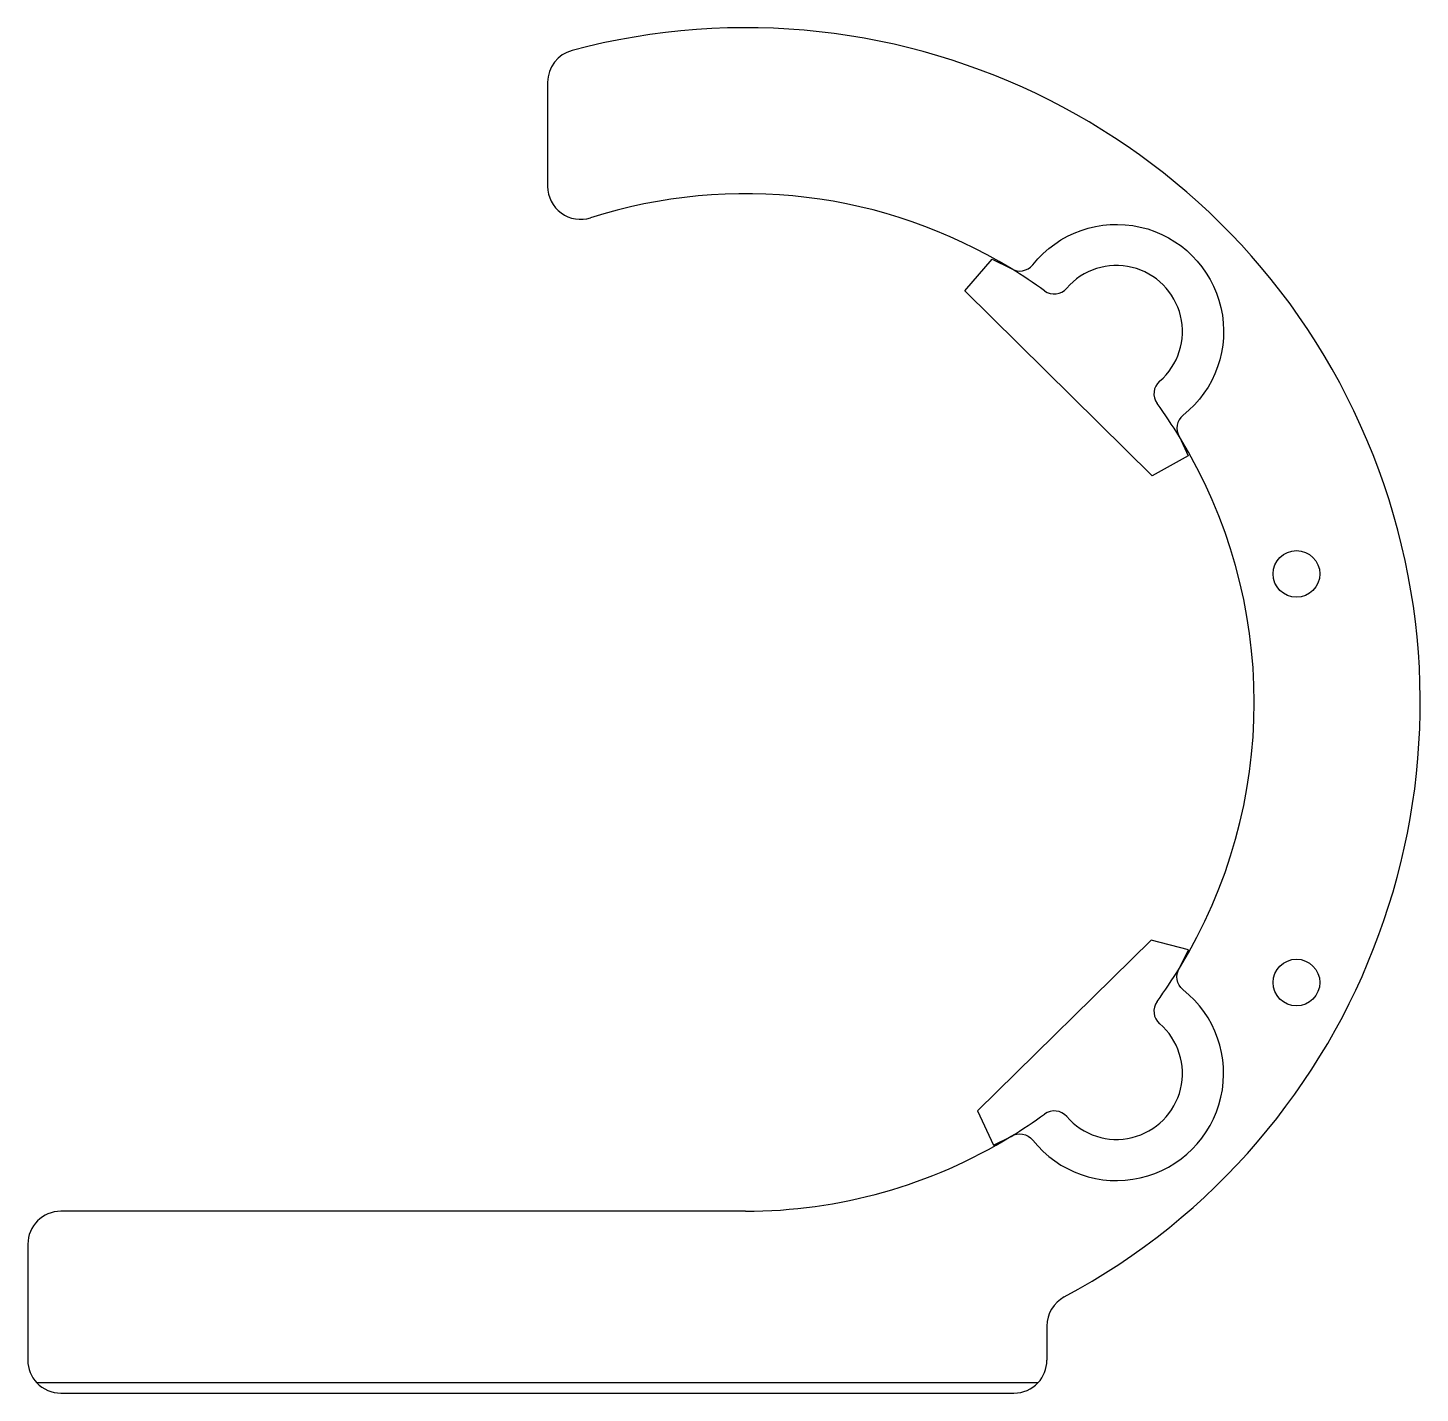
# Model space of a CAD drawing. Extents: x 0 to 268, y 0 to 263.
import ezdxf

# ---------------------------------------------------------------- set-up
doc = ezdxf.new("R2010")
doc.units = 0
doc.layers.get('0').update_dxf_attribs({"linetype": 'CONTINUOUS'})
doc.layers.add('VISIBLE__ISO_', color=7, linetype='CONTINUOUS')

msp = doc.modelspace()

# ---------------------------------------------------------------- linework, layer by layer
for p, q in [((221.86, 184.3), (221.86, 184.3)), ((189.45, 49.49), (189.45, 49.49)), ((189.45, 49.49), (189.45, 49.49)), ((189.45, 49.49), (189.45, 49.49))]:
    msp.add_line(p, q)
msp.add_lwpolyline([(189.45, 49.49, -0.378846), (193.6, 48.76, 1.120665), (222.59, 77.75, -0.378846), (221.86, 81.9), (223.65, 85.42), (216.41, 87.29), (182.99, 54.41), (186.02, 47.81), (189.45, 49.49)], format="xyb")
at = {"layer": 'VISIBLE__ISO_'}
for p, q in [((100.15, 252.6), (100.15, 232.55)), ((138.25, 35.06), (6.35, 35.06)), ((0, 28.71), (0, 6.35)), ((196.34, 12.94), (196.34, 6.35)), ((194.62, 2), (1.72, 2)), ((6.35, 0), (189.99, 0))]:
    msp.add_line(p, q, dxfattribs=at)
msp.add_lwpolyline([(180.5, 212.45), (185.8, 218.5), (189.45, 216.71, 0.378846), (193.6, 217.44, -1.120665), (222.59, 188.45, 0.378846), (221.86, 184.3), (223.54, 180.63), (216.62, 176.75)], format="xyb", close=True, dxfattribs=at)
for centre in [(244.42, 157.87), (244.42, 79.13)]:
    msp.add_circle(centre, 4.5, dxfattribs=at)
for centre, radius, start, end in [((138.25, 133.1), 130, 298.2036, 104.8787), ((106.5, 252.6), 6.35, 104.8787, 180), ((106.5, 232.55), 6.35, 180, 287.7062), ((138.25, 133.1), 98.04, 58.5173, 107.7062), ((209.75, 204.6), 12.7, 310.8697, 139.1303), ((138.25, 133.1), 98.04, 53.9998, 58.5173), ((197.75, 214.99), 3.17, 233.9998, 319.1303), ((220.14, 192.6), 3.18, 130.8697, 216.0002), ((138.25, 133.1), 98.04, 31.4827, 36.0002), ((138.25, 133.1), 98.04, 328.5173, 31.4827), ((138.25, 133.1), 98.04, 323.9998, 328.5173), ((220.14, 73.6), 3.18, 143.9998, 229.1303), ((209.75, 61.6), 12.7, 220.8697, 49.1303), ((138.25, 133.1), 98.04, 301.4827, 306.0002), ((197.75, 51.21), 3.18, 40.8697, 126.0002), ((138.25, 133.1), 98.04, 270, 301.4827), ((6.35, 28.71), 6.35, 90, 180), ((202.69, 12.94), 6.35, 118.2036, 180), ((6.35, 6.35), 6.35, 180, 223.2387), ((189.99, 6.35), 6.35, 316.7613, 0), ((6.35, 6.35), 6.35, 223.2387, 270), ((189.99, 6.35), 6.35, 270, 316.7613)]:
    msp.add_arc(centre, radius, start, end, dxfattribs=at)

doc.saveas('drawing.dxf')
